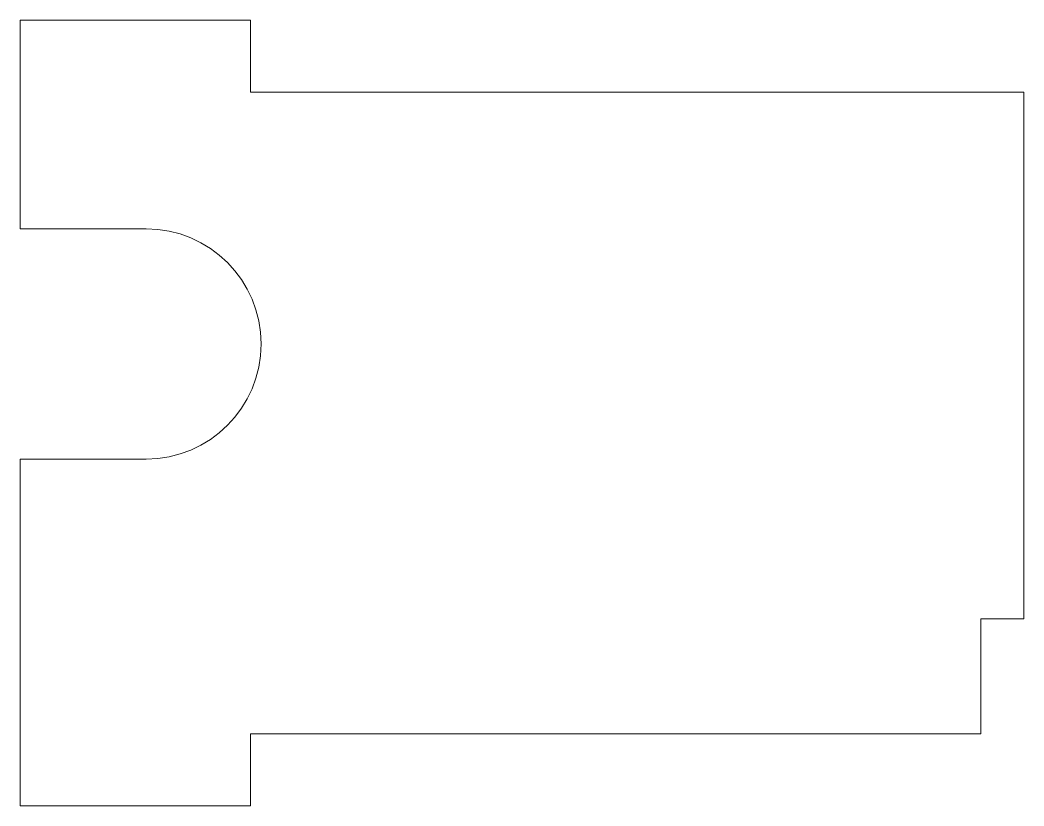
# Model space of a CAD drawing. Header units: millimetres. Extents: x 2.5 to 72.2, y -27.3 to 27.3.
import ezdxf

# ---------------------------------------------------------------- set-up
doc = ezdxf.new("R2010")
doc.units = ezdxf.units.MM
doc.layers.add('const', color=3, linetype='Continuous', lineweight=0, true_color=0x00ff00)

msp = doc.modelspace()

# ---------------------------------------------------------------- linework, layer by layer
at = {"layer": 'const'}
for p, q in [((2.5, 27.3), (18.5, 27.3)), ((2.5, 27.3), (2.5, 12.8)), ((18.5, 27.3), (18.5, 22.3)), ((18.5, 22.3), (72.25, 22.3)), ((72.25, 22.3), (72.25, -14.3)), ((2.5, 12.8), (11.25, 12.8)), ((2.5, -3.2), (2.5, -27.3)), ((2.5, -3.2), (11.25, -3.2)), ((69.25, -14.3), (69.25, -22.3)), ((69.25, -14.3), (72.25, -14.3)), ((18.5, -22.3), (69.25, -22.3)), ((18.5, -22.3), (18.5, -27.3)), ((2.5, -27.3), (18.5, -27.3))]:
    msp.add_line(p, q, dxfattribs=at)
msp.add_arc((11.25, 4.8), 8, 270, 90, dxfattribs=at)

doc.saveas('drawing.dxf')
